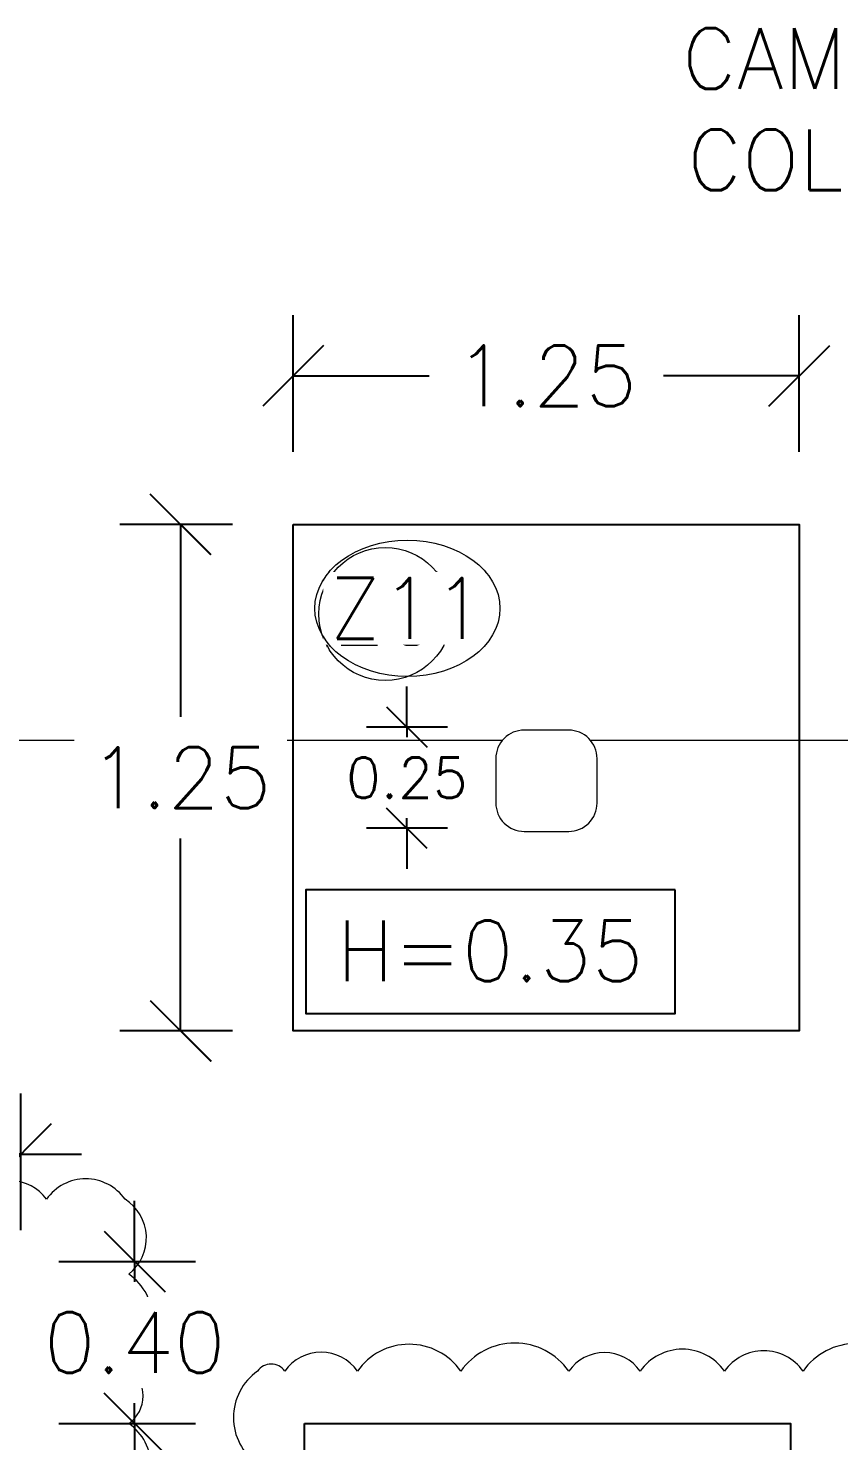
# Model space of a CAD drawing. Header units: metres. Extents: x -25 to 234, y -27 to 52.
# Drawn here: x 97.186 to 99.187, y 35.502 to 38.99 of the extents above; entities that cross this region are included whole.
import ezdxf

# ---------------------------------------------------------------- set-up
doc = ezdxf.new("R2010")
doc.units = ezdxf.units.M
doc.header["$LTSCALE"] = 0.1
doc.header["$MEASUREMENT"] = 0
doc.header["$PDMODE"] = 66
doc.linetypes.add('CONTINUA', pattern=[0])
for name, color, linetype, lineweight in [('0-S-GRID-IDEN', 1, 'Continuous', 9), ('A-WALL', 7, 'Continuous', 5), ('baños', 251, 'Continuous', 0), ('OBS. ESTRUCTURALES', 1, 'Continuous', 0), ('piso', 253, 'Continuous', 0), ('PLANTA ARQ.', 1, 'Continuous', 0)]:
    doc.layers.add(name, color=color, linetype=linetype, lineweight=lineweight)
for name, color, linetype in [('001-DIMTEXTO', 4, 'Continuous'), ('DIMENSIONES', 7, 'Continuous'), ('DIMTEXTO', 4, 'Continuous'), ('ZAPATAS', 6, 'Continuous')]:
    doc.layers.add(name, color=color, linetype=linetype)
doc.styles.add('SMPLEX', font='simplex.shx')
doc.styles.get("Standard").update_dxf_attribs({"font": 'arial.ttf'})
doc.dimstyles.new('DIM-50', dxfattribs={"dimscale": 0.5, "dimtxt": 0.2, "dimasz": 0.2, "dimexe": 0.2, "dimexo": 0.2, "dimgap": 0.1, "dimtad": 0, "dimtih": 1, "dimtoh": 1, "dimzin": 0, "dimdsep": 46, "dimtxsty": 'SMPLEX', "dimblk1": 'OBLIQUE', "dimblk2": 'OBLIQUE', "dimsah": 1, "dimcen": 0.2, "dimclrd": 4, "dimclre": 4, "dimclrt": 4, "dimadec": 0, "dimazin": 0, "dimtfac": 1, "dimtmove": 0, "dimatfit": 3, "dimldrblk": 'OPEN30', "dimfxl": 0.2, "dimfxlon": 1, "dimtolj": 1, "dimtzin": 0, "dimarcsym": 0})
doc.dimstyles.new('DIM-75', dxfattribs={"dimscale": 0.75, "dimtxt": 0.2, "dimasz": 0.2, "dimexe": 0.2, "dimexo": 0.2, "dimgap": 0.1, "dimtad": 0, "dimtih": 1, "dimtoh": 1, "dimzin": 0, "dimdsep": 46, "dimtxsty": 'SMPLEX', "dimblk1": 'OBLIQUE', "dimblk2": 'OBLIQUE', "dimsah": 1, "dimcen": 0.2, "dimclrd": 4, "dimclre": 4, "dimclrt": 4, "dimadec": 0, "dimazin": 0, "dimtfac": 1, "dimtmove": 1, "dimatfit": 3, "dimldrblk": 'OPEN30', "dimfxl": 0.25, "dimfxlon": 1, "dimtfill": 1, "dimtolj": 1, "dimtzin": 0, "dimarcsym": 0})

# ---------------------------------------------------------------- blocks, each defined once
blk = doc.blocks.new('_Oblique')
at = {"color": 0, "linetype": 'ByBlock', "lineweight": -2}
blk.add_line((-0.5, -0.5), (0.5, 0.5), dxfattribs=at)
blk = doc.blocks.new('*D885')
at = {"layer": 'Defpoints', "color": 0, "ltscale": 0.2, "transparency": 16777216}
for p in [(98.1206, 37.2646), (98.3396, 37.2646), (98.3396, 37.0146)]:
    blk.add_point(p, dxfattribs=at)
at = {"layer": 'DIMTEXTO', "color": 4, "lineweight": -2, "ltscale": 0.2, "transparency": 16777216}
for p, q in [((98.1206, 37.2646), (98.1206, 37.3646)), ((98.2206, 37.2646), (98.0206, 37.2646)), ((98.1206, 37.2646), (98.1206, 37.2396)), ((98.2206, 37.0146), (98.0206, 37.0146)), ((98.1206, 37.0146), (98.1206, 37.0396)), ((98.1206, 37.0146), (98.1206, 36.9146))]:
    blk.add_line(p, q, dxfattribs=at)
at = {"layer": 'DIMTEXTO', "color": 4, "lineweight": -2, "ltscale": 0.2, "transparency": 16777216, "xscale": 0.1, "yscale": 0.1, "zscale": 0.1}
for p, rotation in [((98.1206, 37.2646), 270), ((98.1206, 37.0146), 90)]:
    blk.add_blockref('_Oblique', p, dxfattribs=dict(at, rotation=rotation))
at = {"layer": 'DIMTEXTO', "color": 4, "ltscale": 0.2, "transparency": 16777216, "insert": (98.1206, 37.1396), "char_height": 0.1, "attachment_point": 5, "style": 'SMPLEX'}
blk.add_mtext('\\A1;0.25', dxfattribs=at)
blk = doc.blocks.new('_Open30')
at = {"layer": 'DIMTEXTO', "color": 0, "lineweight": -2}
for p, q in [((-1, 0.268), (0, 0)), ((0, 0), (-1, -0.268)), ((0, 0), (-1, 0))]:
    blk.add_line(p, q, dxfattribs=at)
blk = doc.blocks.new('*D918')
at = {"layer": 'Defpoints', "color": 0, "linetype": 'CONTINUA', "transparency": 16777216}
for p in [(99.0896, 38.132), (97.8396, 37.7646), (99.0896, 37.7646)]:
    blk.add_point(p, dxfattribs=at)
at = {"layer": 'DIMENSIONES', "color": 4, "linetype": 'CONTINUA', "lineweight": -2, "transparency": 16777216}
for p, q in [((97.8396, 37.9445), (97.8396, 38.282)), ((99.0896, 37.9445), (99.0896, 38.282)), ((97.8396, 38.132), (98.1753, 38.132)), ((99.0896, 38.132), (98.7539, 38.132))]:
    blk.add_line(p, q, dxfattribs=at)
at = {"layer": 'DIMENSIONES', "color": 4, "linetype": 'CONTINUA', "lineweight": -2, "transparency": 16777216, "xscale": 0.15, "yscale": 0.15, "zscale": 0.15, "rotation": 180}
blk.add_blockref('_Oblique', (97.8396, 38.132), dxfattribs=at)
at = {"layer": 'DIMENSIONES', "color": 4, "linetype": 'CONTINUA', "lineweight": -2, "transparency": 16777216, "xscale": 0.15, "yscale": 0.15, "zscale": 0.15}
blk.add_blockref('_Oblique', (99.0896, 38.132), dxfattribs=at)
at = {"layer": 'DIMENSIONES', "color": 4, "linetype": 'CONTINUA', "transparency": 16777216, "insert": (98.4646, 38.132), "char_height": 0.15, "attachment_point": 5, "style": 'SMPLEX', "bg_fill": 3, "box_fill_scale": 1.25, "bg_fill_color": 256, "bg_fill_true_color": 13158600, "bg_fill_transparency": 0}
blk.add_mtext('\\A1;1.25', dxfattribs=at)
blk = doc.blocks.new('*D919')
at = {"layer": 'Defpoints', "color": 0, "linetype": 'CONTINUA', "transparency": 16777216}
for p in [(97.5619, 37.7646), (97.8396, 37.7646), (97.8396, 36.5146)]:
    blk.add_point(p, dxfattribs=at)
at = {"layer": 'DIMENSIONES', "color": 4, "linetype": 'CONTINUA', "lineweight": -2, "transparency": 16777216}
for p, q in [((97.6896, 37.7646), (97.4119, 37.7646)), ((97.5619, 37.7646), (97.5619, 37.2896)), ((97.5619, 36.5146), (97.5619, 36.9896)), ((97.6896, 36.5146), (97.4119, 36.5146))]:
    blk.add_line(p, q, dxfattribs=at)
at = {"layer": 'DIMENSIONES', "color": 4, "linetype": 'CONTINUA', "lineweight": -2, "transparency": 16777216, "xscale": 0.15, "yscale": 0.15, "zscale": 0.15}
for p, rotation in [((97.5619, 37.7646), 90), ((97.5619, 36.5146), 270)]:
    blk.add_blockref('_Oblique', p, dxfattribs=dict(at, rotation=rotation))
at = {"layer": 'DIMENSIONES', "color": 4, "linetype": 'CONTINUA', "transparency": 16777216, "insert": (97.5619, 37.1396), "char_height": 0.15, "attachment_point": 5, "style": 'SMPLEX', "bg_fill": 3, "box_fill_scale": 1.25, "bg_fill_color": 256, "bg_fill_true_color": 13158600, "bg_fill_transparency": 0}
blk.add_mtext('\\A1;1.25', dxfattribs=at)
blk = doc.blocks.new('*D876')
at = {"layer": 'Defpoints', "color": 0, "linetype": 'CONTINUA', "transparency": 16777216}
for p in [(99.0674, 35.5451), (99.4831, 35.5451), (99.0674, 33.9451)]:
    blk.add_point(p, dxfattribs=at)
at = {"layer": 'DIMENSIONES', "color": 4, "linetype": 'CONTINUA', "lineweight": -2, "transparency": 16777216}
for p, q in [((99.2956, 35.5451), (99.6331, 35.5451)), ((99.4831, 35.5451), (99.4831, 34.8951)), ((99.4831, 33.9451), (99.4831, 34.5951)), ((99.2956, 33.9451), (99.6331, 33.9451))]:
    blk.add_line(p, q, dxfattribs=at)
at = {"layer": 'DIMENSIONES', "color": 4, "linetype": 'CONTINUA', "lineweight": -2, "transparency": 16777216, "xscale": 0.15, "yscale": 0.15, "zscale": 0.15}
for p, rotation in [((99.4831, 35.5451), 90), ((99.4831, 33.9451), 270)]:
    blk.add_blockref('_Oblique', p, dxfattribs=dict(at, rotation=rotation))
at = {"layer": 'DIMENSIONES', "color": 4, "linetype": 'CONTINUA', "transparency": 16777216, "insert": (99.4831, 34.7451), "char_height": 0.15, "attachment_point": 5, "style": 'SMPLEX', "bg_fill": 3, "box_fill_scale": 1.25, "bg_fill_color": 256, "bg_fill_true_color": 13158600, "bg_fill_transparency": 0}
blk.add_mtext('\\A1;1.60', dxfattribs=at)
blk = doc.blocks.new('PL BASE 1N NASAS 09')
at = {"layer": 'A-WALL'}
blk.add_lwpolyline([(-111.9889, -47.2748), (-111.8789, -47.2748, 0.414214), (-111.8089, -47.2048), (-111.8089, -47.0948, 0.414214), (-111.8789, -47.0248), (-111.9889, -47.0248, 0.414214), (-112.0589, -47.0948), (-112.0589, -47.2048, 0.414214)], format="xyb", close=True, dxfattribs=at)
at = {"layer": 'piso'}
for p, q in [((-115.8311, -47.0498), (-112.0425, -47.0498)), ((-111.8253, -47.0498), (-106.4397, -47.0498))]:
    blk.add_line(p, q, dxfattribs=at)
blk = doc.blocks.new('*D985')
at = {"layer": 'Defpoints', "color": 0, "ltscale": 0.2, "transparency": 16777216}
for p in [(103.1022, -13.7754), (103.3213, -13.7754), (103.3213, -14.0254)]:
    blk.add_point(p, dxfattribs=at)
at = {"layer": 'DIMTEXTO', "color": 4, "lineweight": -2, "ltscale": 0.2, "transparency": 16777216}
for p, q in [((103.1022, -13.7754), (103.1022, -13.6754)), ((103.2022, -13.7754), (103.0022, -13.7754)), ((103.1022, -13.7754), (103.1022, -13.8004)), ((103.1022, -14.0254), (103.1022, -14.0004)), ((103.2022, -14.0254), (103.0022, -14.0254)), ((103.1022, -14.0254), (103.1022, -14.1254))]:
    blk.add_line(p, q, dxfattribs=at)
at = {"layer": 'DIMTEXTO', "color": 4, "lineweight": -2, "ltscale": 0.2, "transparency": 16777216, "xscale": 0.1, "yscale": 0.1, "zscale": 0.1}
for p, rotation in [((103.1022, -13.7754), 270), ((103.1022, -14.0254), 90)]:
    blk.add_blockref('_Oblique', p, dxfattribs=dict(at, rotation=rotation))
at = {"layer": 'DIMTEXTO', "color": 4, "ltscale": 0.2, "transparency": 16777216, "insert": (103.1022, -13.9004), "char_height": 0.1, "attachment_point": 5, "style": 'SMPLEX'}
blk.add_mtext('\\A1;0.25', dxfattribs=at)
blk = doc.blocks.new('*D1119')
at = {"layer": 'Defpoints', "color": 0, "linetype": 'CONTINUA', "transparency": 16777216}
for p in [(104.0713, -12.9081), (102.8213, -13.2754), (104.0713, -13.2754)]:
    blk.add_point(p, dxfattribs=at)
at = {"layer": 'DIMENSIONES', "color": 4, "linetype": 'CONTINUA', "lineweight": -2, "transparency": 16777216}
for p, q in [((102.8213, -13.0956), (102.8213, -12.7581)), ((104.0713, -13.0956), (104.0713, -12.7581)), ((102.8213, -12.9081), (103.157, -12.9081)), ((104.0713, -12.9081), (103.7356, -12.9081))]:
    blk.add_line(p, q, dxfattribs=at)
at = {"layer": 'DIMENSIONES', "color": 4, "linetype": 'CONTINUA', "lineweight": -2, "transparency": 16777216, "xscale": 0.15, "yscale": 0.15, "zscale": 0.15, "rotation": 180}
blk.add_blockref('_Oblique', (102.8213, -12.9081), dxfattribs=at)
at = {"layer": 'DIMENSIONES', "color": 4, "linetype": 'CONTINUA', "lineweight": -2, "transparency": 16777216, "xscale": 0.15, "yscale": 0.15, "zscale": 0.15}
blk.add_blockref('_Oblique', (104.0713, -12.9081), dxfattribs=at)
at = {"layer": 'DIMENSIONES', "color": 4, "linetype": 'CONTINUA', "transparency": 16777216, "insert": (103.4463, -12.9081), "char_height": 0.15, "attachment_point": 5, "style": 'SMPLEX', "bg_fill": 3, "box_fill_scale": 1.25, "bg_fill_color": 256, "bg_fill_true_color": 13158600, "bg_fill_transparency": 0}
blk.add_mtext('\\A1;1.25', dxfattribs=at)
blk = doc.blocks.new('*D1120')
at = {"layer": 'Defpoints', "color": 0, "linetype": 'CONTINUA', "transparency": 16777216}
for p in [(102.5435, -13.2754), (102.8213, -13.2754), (102.8213, -14.5254)]:
    blk.add_point(p, dxfattribs=at)
at = {"layer": 'DIMENSIONES', "color": 4, "linetype": 'CONTINUA', "lineweight": -2, "transparency": 16777216}
for p, q in [((102.6713, -13.2754), (102.3935, -13.2754)), ((102.5435, -13.2754), (102.5435, -13.7504)), ((102.5435, -14.5254), (102.5435, -14.0504)), ((102.6713, -14.5254), (102.3935, -14.5254))]:
    blk.add_line(p, q, dxfattribs=at)
at = {"layer": 'DIMENSIONES', "color": 4, "linetype": 'CONTINUA', "lineweight": -2, "transparency": 16777216, "xscale": 0.15, "yscale": 0.15, "zscale": 0.15}
for p, rotation in [((102.5435, -13.2754), 90), ((102.5435, -14.5254), 270)]:
    blk.add_blockref('_Oblique', p, dxfattribs=dict(at, rotation=rotation))
at = {"layer": 'DIMENSIONES', "color": 4, "linetype": 'CONTINUA', "transparency": 16777216, "insert": (102.5435, -13.9004), "char_height": 0.15, "attachment_point": 5, "style": 'SMPLEX', "bg_fill": 3, "box_fill_scale": 1.25, "bg_fill_color": 256, "bg_fill_true_color": 13158600, "bg_fill_transparency": 0}
blk.add_mtext('\\A1;1.25', dxfattribs=at)
blk = doc.blocks.new('*D1157')
at = {"layer": 'Defpoints', "color": 0, "linetype": 'CONTINUA', "transparency": 16777216}
for p in [(100.5491, -15.495), (102.4301, -15.495), (100.5491, -16.695)]:
    blk.add_point(p, dxfattribs=at)
at = {"layer": 'DIMENSIONES', "color": 4, "linetype": 'CONTINUA', "lineweight": -2, "transparency": 16777216}
for p, q in [((102.2426, -15.495), (102.5801, -15.495)), ((102.4301, -15.495), (102.4301, -15.945)), ((102.4301, -16.695), (102.4301, -16.245)), ((102.2426, -16.695), (102.5801, -16.695))]:
    blk.add_line(p, q, dxfattribs=at)
at = {"layer": 'DIMENSIONES', "color": 4, "linetype": 'CONTINUA', "lineweight": -2, "transparency": 16777216, "xscale": 0.15, "yscale": 0.15, "zscale": 0.15}
for p, rotation in [((102.4301, -15.495), 90), ((102.4301, -16.695), 270)]:
    blk.add_blockref('_Oblique', p, dxfattribs=dict(at, rotation=rotation))
at = {"layer": 'DIMENSIONES', "color": 4, "linetype": 'CONTINUA', "transparency": 16777216, "insert": (102.4301, -16.095), "char_height": 0.15, "attachment_point": 5, "style": 'SMPLEX', "bg_fill": 3, "box_fill_scale": 1.25, "bg_fill_color": 256, "bg_fill_true_color": 13158600, "bg_fill_transparency": 0}
blk.add_mtext('\\A1;1.20', dxfattribs=at)
blk = doc.blocks.new('*D1201')
at = {"layer": 'Defpoints', "color": 0, "linetype": 'CONTINUA', "transparency": 16777216}
for p in [(102.1491, -14.8304), (101.4491, -15.095), (102.1491, -15.495)]:
    blk.add_point(p, dxfattribs=at)
at = {"layer": 'DIMENSIONES', "color": 4, "linetype": 'CONTINUA', "lineweight": -2, "transparency": 16777216}
for p, q in [((101.4491, -14.945), (101.4491, -14.6804)), ((102.1491, -15.0179), (102.1491, -14.6804)), ((101.4491, -14.8304), (101.2991, -14.8304)), ((101.4491, -14.8304), (101.4955, -14.8304)), ((102.1491, -14.8304), (102.1027, -14.8304)), ((102.1491, -14.8304), (102.2991, -14.8304))]:
    blk.add_line(p, q, dxfattribs=at)
at = {"layer": 'DIMENSIONES', "color": 4, "linetype": 'CONTINUA', "lineweight": -2, "transparency": 16777216, "xscale": 0.15, "yscale": 0.15, "zscale": 0.15}
blk.add_blockref('_Oblique', (101.4491, -14.8304), dxfattribs=at)
at = {"layer": 'DIMENSIONES', "color": 4, "linetype": 'CONTINUA', "lineweight": -2, "transparency": 16777216, "xscale": 0.15, "yscale": 0.15, "zscale": 0.15, "rotation": 180}
blk.add_blockref('_Oblique', (102.1491, -14.8304), dxfattribs=at)
at = {"layer": 'DIMENSIONES', "color": 4, "linetype": 'CONTINUA', "transparency": 16777216, "insert": (101.7991, -14.8304), "char_height": 0.15, "attachment_point": 5, "style": 'SMPLEX', "bg_fill": 3, "box_fill_scale": 1.25, "bg_fill_color": 256, "bg_fill_true_color": 13158600, "bg_fill_transparency": 0}
blk.add_mtext('\\A1;0.70', dxfattribs=at)
blk = doc.blocks.new('*D1202')
at = {"layer": 'Defpoints', "color": 0, "linetype": 'CONTINUA', "transparency": 16777216}
for p in [(101.4491, -15.095), (102.4301, -15.095), (100.5491, -15.495)]:
    blk.add_point(p, dxfattribs=at)
at = {"layer": 'DIMENSIONES', "color": 4, "linetype": 'CONTINUA', "lineweight": -2, "transparency": 16777216}
for p, q in [((102.4301, -15.095), (102.4301, -14.945)), ((102.2426, -15.095), (102.5801, -15.095)), ((102.4301, -15.095), (102.4301, -15.145)), ((102.4301, -15.495), (102.4301, -15.445)), ((102.2426, -15.495), (102.5801, -15.495)), ((102.4301, -15.495), (102.4301, -15.645))]:
    blk.add_line(p, q, dxfattribs=at)
at = {"layer": 'DIMENSIONES', "color": 4, "linetype": 'CONTINUA', "lineweight": -2, "transparency": 16777216, "xscale": 0.15, "yscale": 0.15, "zscale": 0.15}
for p, rotation in [((102.4301, -15.095), 270), ((102.4301, -15.495), 90)]:
    blk.add_blockref('_Oblique', p, dxfattribs=dict(at, rotation=rotation))
at = {"layer": 'DIMENSIONES', "color": 4, "linetype": 'CONTINUA', "transparency": 16777216, "insert": (102.4301, -15.295), "char_height": 0.15, "attachment_point": 5, "style": 'SMPLEX', "bg_fill": 3, "box_fill_scale": 1.25, "bg_fill_color": 256, "bg_fill_true_color": 13158600, "bg_fill_transparency": 0}
blk.add_mtext('\\A1;0.40', dxfattribs=at)
blk = doc.blocks.new('A$Cac76d8b6')
at = {"layer": 'DIMTEXTO', "color": 4}
blk.add_lwpolyline([(14.2998, 12.7611), (13.3873, 12.7611), (13.3873, 12.4555), (14.2998, 12.4555)], close=True, dxfattribs=at)
at = {"layer": 'ZAPATAS', "lineweight": 25}
for points in [[(13.3562, 13.6626), (14.6062, 13.6626), (14.6062, 12.4126), (13.3562, 12.4126)], [(13.384, 11.4431), (14.584, 11.4431), (14.584, 9.8431), (13.384, 9.8431)]]:
    blk.add_lwpolyline(points, close=True, dxfattribs=at)
at = {"layer": 'DIMENSIONES', "linetype": 'CONTINUA'}
dim = blk.add_linear_dim(base=(12.965, 11.4431), p1=(11.084, 10.2431), p2=(11.084, 11.4431), angle=90, dimstyle='DIM-75', dxfattribs=at)
dim.commit()
dim.dimension.update_dxf_attribs({"geometry": '*D1157', "text_midpoint": (12.965, 10.8431), "insert": (-89.4651, 26.938)})
at = {"layer": 'DIMTEXTO', "ltscale": 0.2}
dim = blk.add_linear_dim(base=(13.6372, 13.1626), p1=(13.8562, 12.9126), p2=(13.8562, 13.1626), angle=90, dimstyle='DIM-50', dxfattribs=at)
dim.commit()
dim.dimension.update_dxf_attribs({"geometry": '*D985', "text_midpoint": (13.6372, 13.0376), "insert": (-89.4651, 26.938)})
at = {"layer": 'DIMTEXTO', "color": 4, "char_height": 0.15, "attachment_point": 5, "rotation": 0, "style": 'SMPLEX', "bg_fill": 3, "box_fill_scale": 1.1, "bg_fill_color": 256, "bg_fill_true_color": 13158600, "bg_fill_transparency": 0}
for s, insert in [('\\A1;Z11', (13.6384, 13.4558)), ('\\A1;H=0.35', (13.8429, 12.6101))]:
    blk.add_mtext(s, dxfattribs=dict(at, insert=insert))
at = {"layer": 'DIMENSIONES', "linetype": 'CONTINUA'}
for base, p1, p2, picture, middle in [((14.6062, 14.03), (13.3562, 13.6626), (14.6062, 13.6626), '*D1119', (13.9812, 14.03)), ((12.684, 12.1076), (11.984, 11.8431), (12.684, 11.4431), '*D1201', (12.334, 12.1076))]:
    dim = blk.add_linear_dim(base=base, p1=p1, p2=p2, dimstyle='DIM-75', dxfattribs=at)
    dim.commit()
    dim.dimension.update_dxf_attribs({"geometry": picture, "text_midpoint": middle, "insert": (-89.4651, 26.938)})
at = {"layer": '0-S-GRID-IDEN'}
blk.add_ellipse((13.6384, 13.4558), major_axis=(0.2285, 0), ratio=0.736432, dxfattribs=at)
at = {"layer": 'DIMENSIONES', "linetype": 'CONTINUA'}
for base, p1, p2, picture, middle in [((13.0785, 13.6626), (13.3562, 12.4126), (13.3562, 13.6626), '*D1120', (13.0785, 13.0376)), ((12.965, 11.8431), (11.084, 11.4431), (11.984, 11.8431), '*D1202', (12.965, 11.6431))]:
    dim = blk.add_linear_dim(base=base, p1=p1, p2=p2, angle=90, dimstyle='DIM-75', dxfattribs=at)
    dim.commit()
    dim.dimension.update_dxf_attribs({"geometry": picture, "text_midpoint": middle, "insert": (-89.4651, 26.938)})

msp = doc.modelspace()

# ---------------------------------------------------------------- linework, layer by layer
at = {"layer": 'DIMTEXTO', "color": 4}
msp.add_lwpolyline([(98.7832, 36.8631), (97.8707, 36.8631), (97.8707, 36.5575), (98.7832, 36.5575)], close=True, dxfattribs=at)
at = {"layer": 'PLANTA ARQ.', "linetype": 'CONTINUA'}
msp.add_lwpolyline([(97.4339, 35.3324, 0.520567), (97.4339, 35.5448, 0.520567), (97.4339, 35.6812, 0.520567), (97.4339, 35.9139, 0.520567), (97.4246, 36.0986, 0.520567), (97.2305, 36.0986, 0.520567), (97.0565, 36.0986, 0.520567)], format="xyb", dxfattribs=at)
at = {"layer": 'ZAPATAS', "lineweight": 25}
for points in [[(97.8396, 37.7646), (99.0896, 37.7646), (99.0896, 36.5146), (97.8396, 36.5146)], [(97.8674, 35.5451), (99.0674, 35.5451), (99.0674, 33.9451), (97.8674, 33.9451)]]:
    msp.add_lwpolyline(points, close=True, dxfattribs=at)

# ---------------------------------------------------------------- texts
at = {"layer": 'OBS. ESTRUCTURALES', "color": 2, "linetype": 'CONTINUA', "insert": (103.0494, 38.3401), "char_height": 0.15, "width": 4.628637, "attachment_point": 9}
msp.add_mtext('{\\Fromans|c0;CAMBIAR NOMENCLATURA DE LA ZAPATA O COLOCAR INDICACIÓN DE VER LA SECCIÓN EN LA PLANTA}', dxfattribs=at)

# ---------------------------------------------------------------- dimensions: what is measured, and where the dimension line sits
at = {"layer": 'DIMTEXTO', "ltscale": 0.2}
dim = msp.add_linear_dim(base=(98.1206, 37.2646), p1=(98.3396, 37.0146), p2=(98.3396, 37.2646), angle=90, dimstyle='DIM-50', dxfattribs=at)
dim.commit()
dim.dimension.update_dxf_attribs({"geometry": '*D885', "text_midpoint": (98.1206, 37.1396)})

# ---------------------------------------------------------------- next in the draw order: texts
at = {"layer": 'DIMTEXTO', "color": 4, "char_height": 0.15, "attachment_point": 5, "rotation": 0, "style": 'SMPLEX', "bg_fill": 3, "box_fill_scale": 1.1, "bg_fill_color": 256, "bg_fill_true_color": 13158600, "bg_fill_transparency": 0}
for s, insert in [('\\A1;Z8', (98.0672, 37.5439)), ('\\A1;H=0.35', (98.3263, 36.7121))]:
    msp.add_mtext(s, dxfattribs=dict(at, insert=insert))

# ---------------------------------------------------------------- next in the draw order: dimensions: what is measured, and where the dimension line sits
at = {"layer": 'DIMENSIONES', "linetype": 'CONTINUA'}
dim = msp.add_linear_dim(base=(99.0896, 38.132), p1=(97.8396, 37.7646), p2=(99.0896, 37.7646), dimstyle='DIM-75', dxfattribs=at)
dim.commit()
dim.dimension.update_dxf_attribs({"geometry": '*D918', "text_midpoint": (98.4646, 38.132)})
dim = msp.add_linear_dim(base=(99.4831, 35.5451), p1=(99.0674, 33.9451), p2=(99.0674, 35.5451), angle=90, dimstyle='DIM-75', dxfattribs=at)
dim.commit()
dim.dimension.update_dxf_attribs({"geometry": '*D876', "text_midpoint": (99.4831, 34.7451)})

# ---------------------------------------------------------------- next in the draw order: linework, layer by layer
at = {"layer": '0-S-GRID-IDEN'}
msp.add_circle((98.0672, 37.5439), 0.164, dxfattribs=at)
at = {"layer": 'PLANTA ARQ.', "linetype": 'CONTINUA'}
msp.add_lwpolyline([(99.3614, 35.6742, 0.520567), (99.0987, 35.6742, 0.520567), (98.9049, 35.6742, 0.520567), (98.6968, 35.6742, 0.520567), (98.5202, 35.6742, 0.520567), (98.2538, 35.6742, 0.520567), (97.9983, 35.6742, 0.520567), (97.8193, 35.6742, 0.520567), (97.7519, 35.6742, 0.520567), (97.7519, 35.4451, 0.520567)], format="xyb", dxfattribs=at)

# ---------------------------------------------------------------- next in the draw order: dimensions: what is measured, and where the dimension line sits
at = {"layer": 'DIMENSIONES', "linetype": 'CONTINUA'}
dim = msp.add_linear_dim(base=(97.5619, 37.7646), p1=(97.8396, 36.5146), p2=(97.8396, 37.7646), angle=90, dimstyle='DIM-75', dxfattribs=at)
dim.commit()
dim.dimension.update_dxf_attribs({"geometry": '*D919', "text_midpoint": (97.5619, 37.1396)})

# ---------------------------------------------------------------- next in the draw order: block references
at = {"layer": 'baños'}
msp.add_blockref('PL BASE 1N NASAS 09', (210.3991, 84.2818), dxfattribs=at)

# ---------------------------------------------------------------- next in the draw order: block references
at = {"layer": '001-DIMTEXTO', "linetype": 'CONTINUA'}
msp.add_blockref('A$Cac76d8b6', (84.4834, 24.102), dxfattribs=at)

doc.saveas('drawing.dxf')
